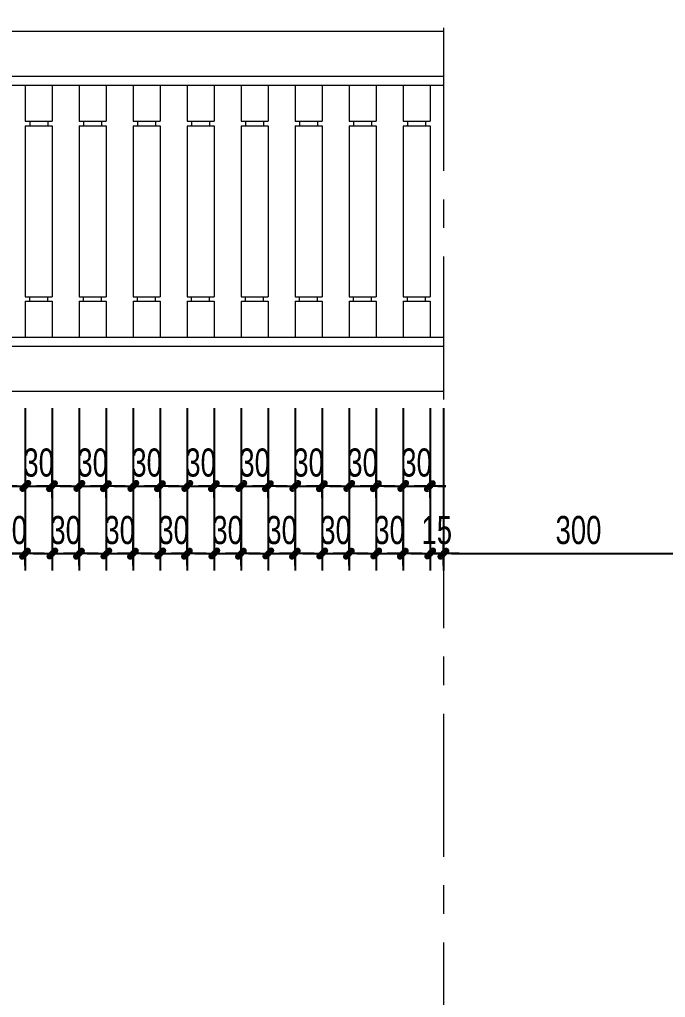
# Model space of a CAD drawing. Header units: inches. Extents: x 88947 to 296847, y 35049 to 161062.
# Drawn here: x 226058 to 227494, y 73660 to 75832 of the extents above; entities that cross this region are included whole.
import ezdxf

# ---------------------------------------------------------------- set-up
doc = ezdxf.new("R2010")
doc.units = ezdxf.units.IN
doc.header["$MEASUREMENT"] = 0
doc.header["$PDMODE"] = 1
doc.linetypes.add('ACAD_ISO03W100', pattern=[30, 12, -18])
doc.linetypes.add('CENTER', pattern=[50.8, 31.75, -6.35, 6.35, -6.35])
for name, color, linetype, lineweight in [('A-Dims', 145, 'Continuous', 25), ('DIM', 7, 'Continuous', 25), ('THAY', 3, 'Continuous', 18), ('TRUC', 252, 'ACAD_ISO03W100', 13)]:
    doc.layers.add(name, color=color, linetype=linetype, lineweight=lineweight)
doc.styles.add('VNI-HELVE-CONDENSE', font='VNARIAL.TTF', dxfattribs={"width": 0.7})
doc.dimstyles.new('TAS-25', dxfattribs={"dimscale": 25, "dimtxt": 2.5, "dimasz": 0.7, "dimexe": 1.5, "dimexo": 1.5, "dimgap": 0.8, "dimtad": 1, "dimdec": 0, "dimlfac": 0.5, "dimzin": 3, "dimdsep": 46, "dimtxsty": 'VNI-HELVE-CONDENSE', "dimblk": 'TICK', "dimcen": 2.5, "dimclrt": 71, "dimazin": 2, "dimtfac": 0.75, "dimtdec": 0, "dimtix": 1, "dimtmove": 2, "dimatfit": 2, "dimldrblk": 'TICK123', "dimfxl": 1.5, "dimtolj": 1, "dimtzin": 0, "dimarcsym": 0})

# ---------------------------------------------------------------- blocks, each defined once
blk = doc.blocks.new('TICK')
at = {"layer": 'A-Dims', "color": 1}
for p, q in [((0, 1.5), (0, -1.5)), ((-2, 0), (2, 0))]:
    blk.add_line(p, q, dxfattribs=at)
at = {"layer": 'A-Dims', "color": 1, "const_width": 0.788}
blk.add_lwpolyline([(-0.33, -0.35), (0.38, 0.38)], dxfattribs=at)
at = {"layer": 'A-Dims', "color": 1, "const_width": 0.394}
for points in [[(0.24, 0.52, -0.414214), (0.52, 0.52, -1)], [(0.52, 0.52, -0.414214), (0.52, 0.24, -1)], [(-0.47, -0.21, 0.414214), (-0.47, -0.49, 1)], [(-0.47, -0.49, 0.414214), (-0.19, -0.49, 1)]]:
    blk.add_lwpolyline(points, format="xyb", dxfattribs=at)
blk = doc.blocks.new('*D1502')
at = {"layer": 'Defpoints', "color": 0}
for p in [(226010.4, 75006.3), (226070.4, 75006.3), (226070.4, 74645.7)]:
    blk.add_point(p, dxfattribs=at)
at = {"layer": 'DIM', "color": 0, "lineweight": -2}
for p, q in [((226010.4, 74968.8), (226010.4, 74608.2)), ((226070.4, 74968.8), (226070.4, 74608.2)), ((225992.9, 74645.7), (225975.4, 74645.7)), ((226010.4, 74645.7), (226070.4, 74645.7)), ((226087.9, 74645.7), (226105.4, 74645.7))]:
    blk.add_line(p, q, dxfattribs=at)
at = {"layer": 'DIM', "color": 0, "lineweight": -2, "xscale": 17.5, "yscale": 17.5, "zscale": 17.5}
blk.add_blockref('TICK', (226010.4, 74645.7), dxfattribs=at)
at = {"layer": 'DIM', "color": 0, "lineweight": -2, "xscale": 17.5, "yscale": 17.5, "zscale": 17.5, "rotation": 180}
blk.add_blockref('TICK', (226070.4, 74645.7), dxfattribs=at)
at = {"layer": 'DIM', "color": 71, "insert": (226040.4, 74697.6), "char_height": 62.5, "attachment_point": 5, "style": 'VNI-HELVE-CONDENSE'}
blk.add_mtext('\\A1;30', dxfattribs=at)
blk = doc.blocks.new('TICK123')
at = {"layer": 'A-Dims', "color": 1}
blk.add_lwpolyline([(0.05, 0, 0, 0.84, 0), (-2.11, 0, 8.4, 8.4, 0)], format="xyseb", dxfattribs=at)
blk = doc.blocks.new('*D1503')
at = {"layer": 'Defpoints', "color": 0}
for p in [(226070.4, 75006.3), (226130.4, 75006.3), (226130.4, 74795.7)]:
    blk.add_point(p, dxfattribs=at)
at = {"layer": 'DIM', "color": 0, "lineweight": -2}
for p, q in [((226070.4, 74968.8), (226070.4, 74758.2)), ((226130.4, 74968.8), (226130.4, 74758.2)), ((226052.9, 74795.7), (226035.4, 74795.7)), ((226070.4, 74795.7), (226130.4, 74795.7)), ((226147.9, 74795.7), (226165.4, 74795.7))]:
    blk.add_line(p, q, dxfattribs=at)
at = {"layer": 'DIM', "color": 0, "lineweight": -2, "xscale": 17.5, "yscale": 17.5, "zscale": 17.5}
blk.add_blockref('TICK', (226070.4, 74795.7), dxfattribs=at)
at = {"layer": 'DIM', "color": 0, "lineweight": -2, "xscale": 17.5, "yscale": 17.5, "zscale": 17.5, "rotation": 180}
blk.add_blockref('TICK', (226130.4, 74795.7), dxfattribs=at)
at = {"layer": 'DIM', "color": 71, "insert": (226100.4, 74847.6), "char_height": 62.5, "attachment_point": 5, "style": 'VNI-HELVE-CONDENSE'}
blk.add_mtext('\\A1;30', dxfattribs=at)
blk = doc.blocks.new('*D1504')
at = {"layer": 'Defpoints', "color": 0}
for p in [(226130.4, 75006.3), (226190.4, 75006.3), (226190.4, 74645.7)]:
    blk.add_point(p, dxfattribs=at)
at = {"layer": 'DIM', "color": 0, "lineweight": -2}
for p, q in [((226130.4, 74968.8), (226130.4, 74608.2)), ((226190.4, 74968.8), (226190.4, 74608.2)), ((226112.9, 74645.7), (226095.4, 74645.7)), ((226130.4, 74645.7), (226190.4, 74645.7)), ((226207.9, 74645.7), (226225.4, 74645.7))]:
    blk.add_line(p, q, dxfattribs=at)
at = {"layer": 'DIM', "color": 0, "lineweight": -2, "xscale": 17.5, "yscale": 17.5, "zscale": 17.5}
blk.add_blockref('TICK', (226130.4, 74645.7), dxfattribs=at)
at = {"layer": 'DIM', "color": 0, "lineweight": -2, "xscale": 17.5, "yscale": 17.5, "zscale": 17.5, "rotation": 180}
blk.add_blockref('TICK', (226190.4, 74645.7), dxfattribs=at)
at = {"layer": 'DIM', "color": 71, "insert": (226160.4, 74697.6), "char_height": 62.5, "attachment_point": 5, "style": 'VNI-HELVE-CONDENSE'}
blk.add_mtext('\\A1;30', dxfattribs=at)
blk = doc.blocks.new('*D1505')
at = {"layer": 'Defpoints', "color": 0}
for p in [(226190.4, 75006.3), (226250.4, 75006.3), (226250.4, 74795.7)]:
    blk.add_point(p, dxfattribs=at)
at = {"layer": 'DIM', "color": 0, "lineweight": -2}
for p, q in [((226190.4, 74968.8), (226190.4, 74758.2)), ((226250.4, 74968.8), (226250.4, 74758.2)), ((226172.9, 74795.7), (226155.4, 74795.7)), ((226190.4, 74795.7), (226250.4, 74795.7)), ((226267.9, 74795.7), (226285.4, 74795.7))]:
    blk.add_line(p, q, dxfattribs=at)
at = {"layer": 'DIM', "color": 0, "lineweight": -2, "xscale": 17.5, "yscale": 17.5, "zscale": 17.5}
blk.add_blockref('TICK', (226190.4, 74795.7), dxfattribs=at)
at = {"layer": 'DIM', "color": 0, "lineweight": -2, "xscale": 17.5, "yscale": 17.5, "zscale": 17.5, "rotation": 180}
blk.add_blockref('TICK', (226250.4, 74795.7), dxfattribs=at)
at = {"layer": 'DIM', "color": 71, "insert": (226220.4, 74847.6), "char_height": 62.5, "attachment_point": 5, "style": 'VNI-HELVE-CONDENSE'}
blk.add_mtext('\\A1;30', dxfattribs=at)
blk = doc.blocks.new('*D1506')
at = {"layer": 'Defpoints', "color": 0}
for p in [(226250.4, 75006.3), (226310.4, 75006.3), (226310.4, 74645.7)]:
    blk.add_point(p, dxfattribs=at)
at = {"layer": 'DIM', "color": 0, "lineweight": -2}
for p, q in [((226250.4, 74968.8), (226250.4, 74608.2)), ((226310.4, 74968.8), (226310.4, 74608.2)), ((226232.9, 74645.7), (226215.4, 74645.7)), ((226250.4, 74645.7), (226310.4, 74645.7)), ((226327.9, 74645.7), (226345.4, 74645.7))]:
    blk.add_line(p, q, dxfattribs=at)
at = {"layer": 'DIM', "color": 0, "lineweight": -2, "xscale": 17.5, "yscale": 17.5, "zscale": 17.5}
blk.add_blockref('TICK', (226250.4, 74645.7), dxfattribs=at)
at = {"layer": 'DIM', "color": 0, "lineweight": -2, "xscale": 17.5, "yscale": 17.5, "zscale": 17.5, "rotation": 180}
blk.add_blockref('TICK', (226310.4, 74645.7), dxfattribs=at)
at = {"layer": 'DIM', "color": 71, "insert": (226280.4, 74697.6), "char_height": 62.5, "attachment_point": 5, "style": 'VNI-HELVE-CONDENSE'}
blk.add_mtext('\\A1;30', dxfattribs=at)
blk = doc.blocks.new('*D1507')
at = {"layer": 'Defpoints', "color": 0}
for p in [(226310.4, 75006.3), (226370.4, 75006.3), (226370.4, 74795.7)]:
    blk.add_point(p, dxfattribs=at)
at = {"layer": 'DIM', "color": 0, "lineweight": -2}
for p, q in [((226310.4, 74968.8), (226310.4, 74758.2)), ((226370.4, 74968.8), (226370.4, 74758.2)), ((226292.9, 74795.7), (226275.4, 74795.7)), ((226310.4, 74795.7), (226370.4, 74795.7)), ((226387.9, 74795.7), (226405.4, 74795.7))]:
    blk.add_line(p, q, dxfattribs=at)
at = {"layer": 'DIM', "color": 0, "lineweight": -2, "xscale": 17.5, "yscale": 17.5, "zscale": 17.5}
blk.add_blockref('TICK', (226310.4, 74795.7), dxfattribs=at)
at = {"layer": 'DIM', "color": 0, "lineweight": -2, "xscale": 17.5, "yscale": 17.5, "zscale": 17.5, "rotation": 180}
blk.add_blockref('TICK', (226370.4, 74795.7), dxfattribs=at)
at = {"layer": 'DIM', "color": 71, "insert": (226340.4, 74847.6), "char_height": 62.5, "attachment_point": 5, "style": 'VNI-HELVE-CONDENSE'}
blk.add_mtext('\\A1;30', dxfattribs=at)
blk = doc.blocks.new('*D1508')
at = {"layer": 'Defpoints', "color": 0}
for p in [(226370.4, 75006.3), (226430.4, 75006.3), (226430.4, 74645.7)]:
    blk.add_point(p, dxfattribs=at)
at = {"layer": 'DIM', "color": 0, "lineweight": -2}
for p, q in [((226370.4, 74968.8), (226370.4, 74608.2)), ((226430.4, 74968.8), (226430.4, 74608.2)), ((226352.9, 74645.7), (226335.4, 74645.7)), ((226370.4, 74645.7), (226430.4, 74645.7)), ((226447.9, 74645.7), (226465.4, 74645.7))]:
    blk.add_line(p, q, dxfattribs=at)
at = {"layer": 'DIM', "color": 0, "lineweight": -2, "xscale": 17.5, "yscale": 17.5, "zscale": 17.5}
blk.add_blockref('TICK', (226370.4, 74645.7), dxfattribs=at)
at = {"layer": 'DIM', "color": 0, "lineweight": -2, "xscale": 17.5, "yscale": 17.5, "zscale": 17.5, "rotation": 180}
blk.add_blockref('TICK', (226430.4, 74645.7), dxfattribs=at)
at = {"layer": 'DIM', "color": 71, "insert": (226400.4, 74697.6), "char_height": 62.5, "attachment_point": 5, "style": 'VNI-HELVE-CONDENSE'}
blk.add_mtext('\\A1;30', dxfattribs=at)
blk = doc.blocks.new('*D1509')
at = {"layer": 'Defpoints', "color": 0}
for p in [(226430.4, 75006.3), (226490.4, 75006.3), (226490.4, 74795.7)]:
    blk.add_point(p, dxfattribs=at)
at = {"layer": 'DIM', "color": 0, "lineweight": -2}
for p, q in [((226430.4, 74968.8), (226430.4, 74758.2)), ((226490.4, 74968.8), (226490.4, 74758.2)), ((226412.9, 74795.7), (226395.4, 74795.7)), ((226430.4, 74795.7), (226490.4, 74795.7)), ((226507.9, 74795.7), (226525.4, 74795.7))]:
    blk.add_line(p, q, dxfattribs=at)
at = {"layer": 'DIM', "color": 0, "lineweight": -2, "xscale": 17.5, "yscale": 17.5, "zscale": 17.5}
blk.add_blockref('TICK', (226430.4, 74795.7), dxfattribs=at)
at = {"layer": 'DIM', "color": 0, "lineweight": -2, "xscale": 17.5, "yscale": 17.5, "zscale": 17.5, "rotation": 180}
blk.add_blockref('TICK', (226490.4, 74795.7), dxfattribs=at)
at = {"layer": 'DIM', "color": 71, "insert": (226460.4, 74847.6), "char_height": 62.5, "attachment_point": 5, "style": 'VNI-HELVE-CONDENSE'}
blk.add_mtext('\\A1;30', dxfattribs=at)
blk = doc.blocks.new('*D1510')
at = {"layer": 'Defpoints', "color": 0}
for p in [(226490.4, 75006.3), (226550.4, 75006.3), (226550.4, 74645.7)]:
    blk.add_point(p, dxfattribs=at)
at = {"layer": 'DIM', "color": 0, "lineweight": -2}
for p, q in [((226490.4, 74968.8), (226490.4, 74608.2)), ((226550.4, 74968.8), (226550.4, 74608.2)), ((226472.9, 74645.7), (226455.4, 74645.7)), ((226490.4, 74645.7), (226550.4, 74645.7)), ((226567.9, 74645.7), (226585.4, 74645.7))]:
    blk.add_line(p, q, dxfattribs=at)
at = {"layer": 'DIM', "color": 0, "lineweight": -2, "xscale": 17.5, "yscale": 17.5, "zscale": 17.5}
blk.add_blockref('TICK', (226490.4, 74645.7), dxfattribs=at)
at = {"layer": 'DIM', "color": 0, "lineweight": -2, "xscale": 17.5, "yscale": 17.5, "zscale": 17.5, "rotation": 180}
blk.add_blockref('TICK', (226550.4, 74645.7), dxfattribs=at)
at = {"layer": 'DIM', "color": 71, "insert": (226520.4, 74697.6), "char_height": 62.5, "attachment_point": 5, "style": 'VNI-HELVE-CONDENSE'}
blk.add_mtext('\\A1;30', dxfattribs=at)
blk = doc.blocks.new('*D1511')
at = {"layer": 'Defpoints', "color": 0}
for p in [(226550.4, 75006.3), (226610.4, 75006.3), (226610.4, 74795.7)]:
    blk.add_point(p, dxfattribs=at)
at = {"layer": 'DIM', "color": 0, "lineweight": -2}
for p, q in [((226550.4, 74968.8), (226550.4, 74758.2)), ((226610.4, 74968.8), (226610.4, 74758.2)), ((226532.9, 74795.7), (226515.4, 74795.7)), ((226550.4, 74795.7), (226610.4, 74795.7)), ((226627.9, 74795.7), (226645.4, 74795.7))]:
    blk.add_line(p, q, dxfattribs=at)
at = {"layer": 'DIM', "color": 0, "lineweight": -2, "xscale": 17.5, "yscale": 17.5, "zscale": 17.5}
blk.add_blockref('TICK', (226550.4, 74795.7), dxfattribs=at)
at = {"layer": 'DIM', "color": 0, "lineweight": -2, "xscale": 17.5, "yscale": 17.5, "zscale": 17.5, "rotation": 180}
blk.add_blockref('TICK', (226610.4, 74795.7), dxfattribs=at)
at = {"layer": 'DIM', "color": 71, "insert": (226580.4, 74847.6), "char_height": 62.5, "attachment_point": 5, "style": 'VNI-HELVE-CONDENSE'}
blk.add_mtext('\\A1;30', dxfattribs=at)
blk = doc.blocks.new('*D1512')
at = {"layer": 'Defpoints', "color": 0}
for p in [(226610.4, 75006.3), (226670.4, 75006.3), (226670.4, 74645.7)]:
    blk.add_point(p, dxfattribs=at)
at = {"layer": 'DIM', "color": 0, "lineweight": -2}
for p, q in [((226610.4, 74968.8), (226610.4, 74608.2)), ((226670.4, 74968.8), (226670.4, 74608.2)), ((226592.9, 74645.7), (226575.4, 74645.7)), ((226610.4, 74645.7), (226670.4, 74645.7)), ((226687.9, 74645.7), (226705.4, 74645.7))]:
    blk.add_line(p, q, dxfattribs=at)
at = {"layer": 'DIM', "color": 0, "lineweight": -2, "xscale": 17.5, "yscale": 17.5, "zscale": 17.5}
blk.add_blockref('TICK', (226610.4, 74645.7), dxfattribs=at)
at = {"layer": 'DIM', "color": 0, "lineweight": -2, "xscale": 17.5, "yscale": 17.5, "zscale": 17.5, "rotation": 180}
blk.add_blockref('TICK', (226670.4, 74645.7), dxfattribs=at)
at = {"layer": 'DIM', "color": 71, "insert": (226640.4, 74697.6), "char_height": 62.5, "attachment_point": 5, "style": 'VNI-HELVE-CONDENSE'}
blk.add_mtext('\\A1;30', dxfattribs=at)
blk = doc.blocks.new('*D1513')
at = {"layer": 'Defpoints', "color": 0}
for p in [(226670.4, 75006.3), (226730.4, 75006.3), (226730.4, 74795.7)]:
    blk.add_point(p, dxfattribs=at)
at = {"layer": 'DIM', "color": 0, "lineweight": -2}
for p, q in [((226670.4, 74968.8), (226670.4, 74758.2)), ((226730.4, 74968.8), (226730.4, 74758.2)), ((226652.9, 74795.7), (226635.4, 74795.7)), ((226670.4, 74795.7), (226730.4, 74795.7)), ((226747.9, 74795.7), (226765.4, 74795.7))]:
    blk.add_line(p, q, dxfattribs=at)
at = {"layer": 'DIM', "color": 0, "lineweight": -2, "xscale": 17.5, "yscale": 17.5, "zscale": 17.5}
blk.add_blockref('TICK', (226670.4, 74795.7), dxfattribs=at)
at = {"layer": 'DIM', "color": 0, "lineweight": -2, "xscale": 17.5, "yscale": 17.5, "zscale": 17.5, "rotation": 180}
blk.add_blockref('TICK', (226730.4, 74795.7), dxfattribs=at)
at = {"layer": 'DIM', "color": 71, "insert": (226700.4, 74847.6), "char_height": 62.5, "attachment_point": 5, "style": 'VNI-HELVE-CONDENSE'}
blk.add_mtext('\\A1;30', dxfattribs=at)
blk = doc.blocks.new('*D1514')
at = {"layer": 'Defpoints', "color": 0}
for p in [(226730.4, 75006.3), (226790.4, 75006.3), (226790.4, 74645.7)]:
    blk.add_point(p, dxfattribs=at)
at = {"layer": 'DIM', "color": 0, "lineweight": -2}
for p, q in [((226730.4, 74968.8), (226730.4, 74608.2)), ((226790.4, 74968.8), (226790.4, 74608.2)), ((226712.9, 74645.7), (226695.4, 74645.7)), ((226730.4, 74645.7), (226790.4, 74645.7)), ((226807.9, 74645.7), (226825.4, 74645.7))]:
    blk.add_line(p, q, dxfattribs=at)
at = {"layer": 'DIM', "color": 0, "lineweight": -2, "xscale": 17.5, "yscale": 17.5, "zscale": 17.5}
blk.add_blockref('TICK', (226730.4, 74645.7), dxfattribs=at)
at = {"layer": 'DIM', "color": 0, "lineweight": -2, "xscale": 17.5, "yscale": 17.5, "zscale": 17.5, "rotation": 180}
blk.add_blockref('TICK', (226790.4, 74645.7), dxfattribs=at)
at = {"layer": 'DIM', "color": 71, "insert": (226760.4, 74697.6), "char_height": 62.5, "attachment_point": 5, "style": 'VNI-HELVE-CONDENSE'}
blk.add_mtext('\\A1;30', dxfattribs=at)
blk = doc.blocks.new('*D1515')
at = {"layer": 'Defpoints', "color": 0}
for p in [(226790.4, 75006.3), (226850.4, 75006.3), (226850.4, 74795.7)]:
    blk.add_point(p, dxfattribs=at)
at = {"layer": 'DIM', "color": 0, "lineweight": -2}
for p, q in [((226790.4, 74968.8), (226790.4, 74758.2)), ((226850.4, 74968.8), (226850.4, 74758.2)), ((226772.9, 74795.7), (226755.4, 74795.7)), ((226790.4, 74795.7), (226850.4, 74795.7)), ((226867.9, 74795.7), (226885.4, 74795.7))]:
    blk.add_line(p, q, dxfattribs=at)
at = {"layer": 'DIM', "color": 0, "lineweight": -2, "xscale": 17.5, "yscale": 17.5, "zscale": 17.5}
blk.add_blockref('TICK', (226790.4, 74795.7), dxfattribs=at)
at = {"layer": 'DIM', "color": 0, "lineweight": -2, "xscale": 17.5, "yscale": 17.5, "zscale": 17.5, "rotation": 180}
blk.add_blockref('TICK', (226850.4, 74795.7), dxfattribs=at)
at = {"layer": 'DIM', "color": 71, "insert": (226820.4, 74847.6), "char_height": 62.5, "attachment_point": 5, "style": 'VNI-HELVE-CONDENSE'}
blk.add_mtext('\\A1;30', dxfattribs=at)
blk = doc.blocks.new('*D1708')
at = {"layer": 'Defpoints', "color": 0}
for p in [(227000.4, 75006.3), (227600.4, 75006.3), (227600.4, 74645.7)]:
    blk.add_point(p, dxfattribs=at)
at = {"layer": 'DIM', "color": 0, "lineweight": -2}
for p, q in [((227000.4, 74968.8), (227000.4, 74608.2)), ((227600.4, 74968.8), (227600.4, 74608.2)), ((227017.9, 74645.7), (227582.9, 74645.7))]:
    blk.add_line(p, q, dxfattribs=at)
at = {"layer": 'DIM', "color": 0, "lineweight": -2, "xscale": 17.5, "yscale": 17.5, "zscale": 17.5, "rotation": 180}
blk.add_blockref('TICK', (227000.4, 74645.7), dxfattribs=at)
at = {"layer": 'DIM', "color": 0, "lineweight": -2, "xscale": 17.5, "yscale": 17.5, "zscale": 17.5}
blk.add_blockref('TICK', (227600.4, 74645.7), dxfattribs=at)
at = {"layer": 'DIM', "color": 71, "insert": (227300.4, 74697.6), "char_height": 62.5, "attachment_point": 5, "style": 'VNI-HELVE-CONDENSE'}
blk.add_mtext('\\A1;300', dxfattribs=at)
blk = doc.blocks.new('*D2509')
at = {"layer": 'Defpoints', "color": 0}
for p in [(226850.4, 75006.3), (226910.4, 75006.3), (226910.4, 74645.7)]:
    blk.add_point(p, dxfattribs=at)
at = {"layer": 'DIM', "color": 0, "lineweight": -2}
for p, q in [((226850.4, 74968.8), (226850.4, 74608.2)), ((226910.4, 74968.8), (226910.4, 74608.2)), ((226832.9, 74645.7), (226815.4, 74645.7)), ((226850.4, 74645.7), (226910.4, 74645.7)), ((226927.9, 74645.7), (226945.4, 74645.7))]:
    blk.add_line(p, q, dxfattribs=at)
at = {"layer": 'DIM', "color": 0, "lineweight": -2, "xscale": 17.5, "yscale": 17.5, "zscale": 17.5}
blk.add_blockref('TICK', (226850.4, 74645.7), dxfattribs=at)
at = {"layer": 'DIM', "color": 0, "lineweight": -2, "xscale": 17.5, "yscale": 17.5, "zscale": 17.5, "rotation": 180}
blk.add_blockref('TICK', (226910.4, 74645.7), dxfattribs=at)
at = {"layer": 'DIM', "color": 71, "insert": (226880.4, 74697.6), "char_height": 62.5, "attachment_point": 5, "style": 'VNI-HELVE-CONDENSE'}
blk.add_mtext('\\A1;30', dxfattribs=at)
blk = doc.blocks.new('*D2510')
at = {"layer": 'Defpoints', "color": 0}
for p in [(226910.4, 75006.3), (226970.4, 75006.3), (226970.4, 74795.7)]:
    blk.add_point(p, dxfattribs=at)
at = {"layer": 'DIM', "color": 0, "lineweight": -2}
for p, q in [((226910.4, 74968.8), (226910.4, 74758.2)), ((226970.4, 74968.8), (226970.4, 74758.2)), ((226892.9, 74795.7), (226875.4, 74795.7)), ((226910.4, 74795.7), (226970.4, 74795.7)), ((226987.9, 74795.7), (227005.4, 74795.7))]:
    blk.add_line(p, q, dxfattribs=at)
at = {"layer": 'DIM', "color": 0, "lineweight": -2, "xscale": 17.5, "yscale": 17.5, "zscale": 17.5}
blk.add_blockref('TICK', (226910.4, 74795.7), dxfattribs=at)
at = {"layer": 'DIM', "color": 0, "lineweight": -2, "xscale": 17.5, "yscale": 17.5, "zscale": 17.5, "rotation": 180}
blk.add_blockref('TICK', (226970.4, 74795.7), dxfattribs=at)
at = {"layer": 'DIM', "color": 71, "insert": (226940.4, 74847.6), "char_height": 62.5, "attachment_point": 5, "style": 'VNI-HELVE-CONDENSE'}
blk.add_mtext('\\A1;30', dxfattribs=at)
blk = doc.blocks.new('*D2511')
at = {"layer": 'Defpoints', "color": 0}
for p in [(226970.4, 75006.3), (227000.4, 75006.3), (227000.4, 74645.7)]:
    blk.add_point(p, dxfattribs=at)
at = {"layer": 'DIM', "color": 0, "lineweight": -2}
for p, q in [((226970.4, 74968.8), (226970.4, 74608.2)), ((227000.4, 74968.8), (227000.4, 74608.2)), ((226952.9, 74645.7), (226935.4, 74645.7)), ((226970.4, 74645.7), (227000.4, 74645.7)), ((227017.9, 74645.7), (227035.4, 74645.7))]:
    blk.add_line(p, q, dxfattribs=at)
at = {"layer": 'DIM', "color": 0, "lineweight": -2, "xscale": 17.5, "yscale": 17.5, "zscale": 17.5}
blk.add_blockref('TICK', (226970.4, 74645.7), dxfattribs=at)
at = {"layer": 'DIM', "color": 0, "lineweight": -2, "xscale": 17.5, "yscale": 17.5, "zscale": 17.5, "rotation": 180}
blk.add_blockref('TICK', (227000.4, 74645.7), dxfattribs=at)
at = {"layer": 'DIM', "color": 71, "insert": (226985.4, 74697.6), "char_height": 62.5, "attachment_point": 5, "style": 'VNI-HELVE-CONDENSE'}
blk.add_mtext('\\A1;15', dxfattribs=at)

msp = doc.modelspace()

# ---------------------------------------------------------------- linework, layer by layer
at = {"layer": 'THAY'}
for p, q in [((224600.4, 75806.3), (227000.4, 75806.3)), ((227000.4, 75806.3), (227000.4, 75686.3)), ((224600.4, 75706.3), (227000.4, 75706.3)), ((224600.4, 75686.3), (227000.4, 75686.3)), ((226070.4, 75686.3), (226070.4, 75606.3)), ((226130.4, 75686.3), (226130.4, 75606.3)), ((226190.4, 75686.3), (226190.4, 75606.3)), ((226250.4, 75686.3), (226250.4, 75606.3)), ((226310.4, 75686.3), (226310.4, 75606.3)), ((226370.4, 75686.3), (226370.4, 75606.3)), ((226430.4, 75686.3), (226430.4, 75606.3)), ((226490.4, 75686.3), (226490.4, 75606.3)), ((226550.4, 75686.3), (226550.4, 75606.3)), ((226610.4, 75686.3), (226610.4, 75606.3)), ((226670.4, 75686.3), (226670.4, 75606.3)), ((226730.4, 75686.3), (226730.4, 75606.3)), ((226790.4, 75686.3), (226790.4, 75606.3)), ((226850.4, 75686.3), (226850.4, 75606.3)), ((226910.4, 75686.3), (226910.4, 75606.3)), ((226970.4, 75686.3), (226970.4, 75606.3)), ((226070.4, 75606.3), (226130.4, 75606.3)), ((226070.4, 75596.3), (226130.4, 75596.3)), ((226070.4, 75596.3), (226070.4, 75216.3)), ((226080.4, 75606.3), (226080.4, 75596.3)), ((226120.4, 75606.3), (226120.4, 75596.3)), ((226130.4, 75596.3), (226130.4, 75216.3)), ((226190.4, 75606.3), (226250.4, 75606.3)), ((226190.4, 75596.3), (226250.4, 75596.3)), ((226190.4, 75596.3), (226190.4, 75216.3)), ((226200.4, 75606.3), (226200.4, 75596.3)), ((226240.4, 75606.3), (226240.4, 75596.3)), ((226250.4, 75596.3), (226250.4, 75216.3)), ((226310.4, 75606.3), (226370.4, 75606.3)), ((226310.4, 75596.3), (226370.4, 75596.3)), ((226310.4, 75596.3), (226310.4, 75216.3)), ((226320.4, 75606.3), (226320.4, 75596.3)), ((226360.4, 75606.3), (226360.4, 75596.3)), ((226370.4, 75596.3), (226370.4, 75216.3)), ((226430.4, 75606.3), (226490.4, 75606.3)), ((226430.4, 75596.3), (226490.4, 75596.3)), ((226430.4, 75596.3), (226430.4, 75216.3)), ((226440.4, 75606.3), (226440.4, 75596.3)), ((226480.4, 75606.3), (226480.4, 75596.3)), ((226490.4, 75596.3), (226490.4, 75216.3)), ((226550.4, 75606.3), (226610.4, 75606.3)), ((226550.4, 75596.3), (226610.4, 75596.3)), ((226550.4, 75596.3), (226550.4, 75216.3)), ((226560.4, 75606.3), (226560.4, 75596.3)), ((226600.4, 75606.3), (226600.4, 75596.3)), ((226610.4, 75596.3), (226610.4, 75216.3)), ((226670.4, 75606.3), (226730.4, 75606.3)), ((226670.4, 75596.3), (226730.4, 75596.3)), ((226670.4, 75596.3), (226670.4, 75216.3)), ((226680.4, 75606.3), (226680.4, 75596.3)), ((226720.4, 75606.3), (226720.4, 75596.3)), ((226730.4, 75596.3), (226730.4, 75216.3)), ((226790.4, 75606.3), (226850.4, 75606.3)), ((226790.4, 75596.3), (226850.4, 75596.3)), ((226790.4, 75596.3), (226790.4, 75216.3)), ((226800.4, 75606.3), (226800.4, 75596.3)), ((226840.4, 75606.3), (226840.4, 75596.3)), ((226850.4, 75596.3), (226850.4, 75216.3)), ((226910.4, 75606.3), (226970.4, 75606.3)), ((226910.4, 75596.3), (226970.4, 75596.3)), ((226910.4, 75596.3), (226910.4, 75216.3)), ((226920.4, 75606.3), (226920.4, 75596.3)), ((226960.4, 75606.3), (226960.4, 75596.3)), ((226970.4, 75596.3), (226970.4, 75216.3)), ((226070.4, 75216.3), (226130.4, 75216.3)), ((226070.4, 75206.3), (226130.4, 75206.3)), ((226070.4, 75206.3), (226070.4, 75126.3)), ((226080.4, 75206.3), (226080.4, 75216.3)), ((226120.4, 75206.3), (226120.4, 75216.3)), ((226130.4, 75206.3), (226130.4, 75126.3)), ((226190.4, 75216.3), (226250.4, 75216.3)), ((226190.4, 75206.3), (226250.4, 75206.3)), ((226190.4, 75206.3), (226190.4, 75126.3)), ((226200.4, 75206.3), (226200.4, 75216.3)), ((226240.4, 75206.3), (226240.4, 75216.3)), ((226250.4, 75206.3), (226250.4, 75126.3)), ((226310.4, 75216.3), (226370.4, 75216.3)), ((226310.4, 75206.3), (226370.4, 75206.3)), ((226310.4, 75206.3), (226310.4, 75126.3)), ((226320.4, 75206.3), (226320.4, 75216.3)), ((226360.4, 75206.3), (226360.4, 75216.3)), ((226370.4, 75206.3), (226370.4, 75126.3)), ((226430.4, 75216.3), (226490.4, 75216.3)), ((226430.4, 75206.3), (226490.4, 75206.3)), ((226430.4, 75206.3), (226430.4, 75126.3)), ((226440.4, 75206.3), (226440.4, 75216.3)), ((226480.4, 75206.3), (226480.4, 75216.3)), ((226490.4, 75206.3), (226490.4, 75126.3)), ((226550.4, 75216.3), (226610.4, 75216.3)), ((226550.4, 75206.3), (226610.4, 75206.3)), ((226550.4, 75206.3), (226550.4, 75126.3)), ((226560.4, 75206.3), (226560.4, 75216.3)), ((226600.4, 75206.3), (226600.4, 75216.3)), ((226610.4, 75206.3), (226610.4, 75126.3)), ((226670.4, 75216.3), (226730.4, 75216.3)), ((226670.4, 75206.3), (226730.4, 75206.3)), ((226670.4, 75206.3), (226670.4, 75126.3)), ((226680.4, 75206.3), (226680.4, 75216.3)), ((226720.4, 75206.3), (226720.4, 75216.3)), ((226730.4, 75206.3), (226730.4, 75126.3)), ((226790.4, 75216.3), (226850.4, 75216.3)), ((226790.4, 75206.3), (226850.4, 75206.3)), ((226790.4, 75206.3), (226790.4, 75126.3)), ((226800.4, 75206.3), (226800.4, 75216.3)), ((226840.4, 75206.3), (226840.4, 75216.3)), ((226850.4, 75206.3), (226850.4, 75126.3)), ((226910.4, 75216.3), (226970.4, 75216.3)), ((226910.4, 75206.3), (226970.4, 75206.3)), ((226910.4, 75206.3), (226910.4, 75126.3)), ((226920.4, 75206.3), (226920.4, 75216.3)), ((226960.4, 75206.3), (226960.4, 75216.3)), ((226970.4, 75206.3), (226970.4, 75126.3)), ((224600.4, 75126.3), (227000.4, 75126.3)), ((227000.4, 75126.3), (227000.4, 75006.3)), ((224600.4, 75106.3), (227000.4, 75106.3)), ((224600.4, 75006.3), (227000.4, 75006.3))]:
    msp.add_line(p, q, dxfattribs=at)
at = {"layer": 'TRUC', "linetype": 'CENTER', "ltscale": 10}
msp.add_lwpolyline([(227000.4, 76321.7), (227000.4, 70470.2)], dxfattribs=at)

# ---------------------------------------------------------------- dimensions: what is measured, and where the dimension line sits
at = {"layer": 'DIM'}
for base, p1, p2, picture, middle in [((226070.4, 74645.7), (226010.4, 75006.3), (226070.4, 75006.3), '*D1502', (226040.4, 74697.6)), ((226130.4, 74795.7), (226070.4, 75006.3), (226130.4, 75006.3), '*D1503', (226100.4, 74847.6)), ((226190.4, 74645.7), (226130.4, 75006.3), (226190.4, 75006.3), '*D1504', (226160.4, 74697.6)), ((226250.4, 74795.7), (226190.4, 75006.3), (226250.4, 75006.3), '*D1505', (226220.4, 74847.6)), ((226310.4, 74645.7), (226250.4, 75006.3), (226310.4, 75006.3), '*D1506', (226280.4, 74697.6)), ((226370.4, 74795.7), (226310.4, 75006.3), (226370.4, 75006.3), '*D1507', (226340.4, 74847.6)), ((226430.4, 74645.7), (226370.4, 75006.3), (226430.4, 75006.3), '*D1508', (226400.4, 74697.6)), ((226490.4, 74795.7), (226430.4, 75006.3), (226490.4, 75006.3), '*D1509', (226460.4, 74847.6)), ((226550.4, 74645.7), (226490.4, 75006.3), (226550.4, 75006.3), '*D1510', (226520.4, 74697.6)), ((226610.4, 74795.7), (226550.4, 75006.3), (226610.4, 75006.3), '*D1511', (226580.4, 74847.6)), ((226670.4, 74645.7), (226610.4, 75006.3), (226670.4, 75006.3), '*D1512', (226640.4, 74697.6)), ((226730.4, 74795.7), (226670.4, 75006.3), (226730.4, 75006.3), '*D1513', (226700.4, 74847.6)), ((226790.4, 74645.7), (226730.4, 75006.3), (226790.4, 75006.3), '*D1514', (226760.4, 74697.6)), ((226850.4, 74795.7), (226790.4, 75006.3), (226850.4, 75006.3), '*D1515', (226820.4, 74847.6)), ((226910.4, 74645.7), (226850.4, 75006.3), (226910.4, 75006.3), '*D2509', (226880.4, 74697.6)), ((226970.4, 74795.7), (226910.4, 75006.3), (226970.4, 75006.3), '*D2510', (226940.4, 74847.6)), ((227000.4, 74645.7), (226970.4, 75006.3), (227000.4, 75006.3), '*D2511', (226985.4, 74697.6)), ((227600.4, 74645.7), (227000.4, 75006.3), (227600.4, 75006.3), '*D1708', (227300.4, 74697.6))]:
    dim = msp.add_linear_dim(base=base, p1=p1, p2=p2, dimstyle='TAS-25', dxfattribs=at)
    dim.commit()
    dim.dimension.update_dxf_attribs({"geometry": picture, "text_midpoint": middle})

doc.saveas('drawing.dxf')
